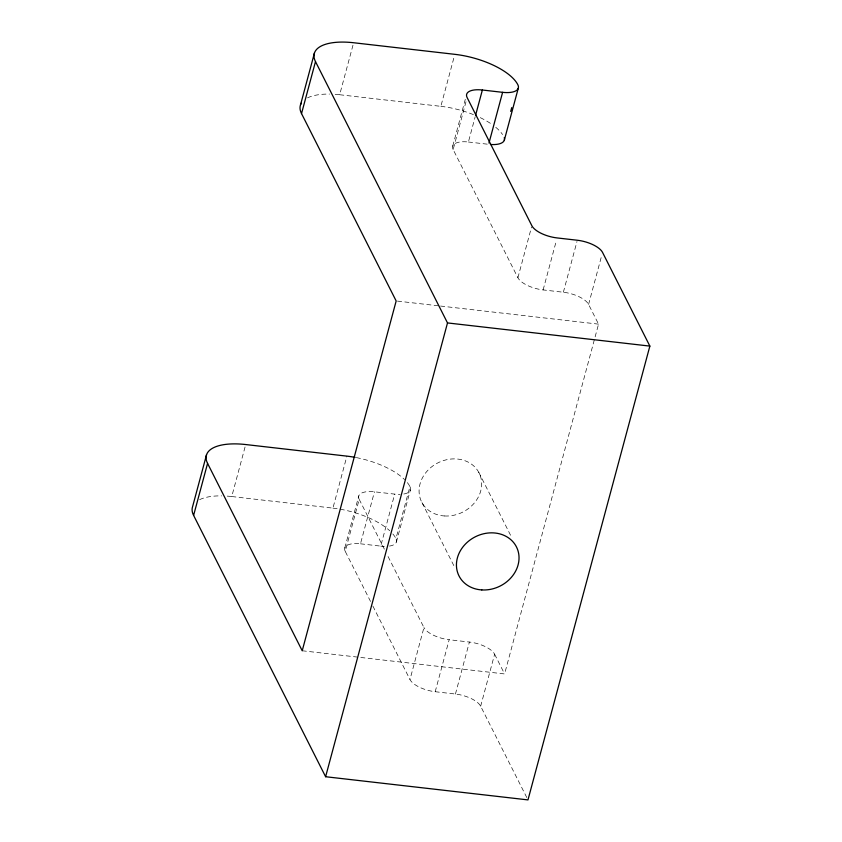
<?xml version="1.0" encoding="UTF-8"?>
<svg xmlns="http://www.w3.org/2000/svg" width="842" height="842" viewBox="0 0 842 842"><rect width="100%" height="100%" fill="white"/><g stroke="black" fill="none" stroke-linecap="round" stroke-linejoin="round"><path stroke-width="0.63" stroke-dasharray="4.21 3.16" d="M396.393 542.048L410.359 490.044M227.245 496.117A53.625 21.913 15 0 1 231.75 496.538L245.717 444.544M335.169 94.315A53.625 21.913 15 0 1 339.663 94.736L353.293 44.016M231.75 496.538L332.927 508.126L346.893 456.132M339.663 94.736L440.85 106.334L454.48 55.604M344.81 547.879L358.776 495.885M452.733 146.076L465.373 99.03M370.543 601.462L345.231 551.342L359.197 499.348A21.45 8.767 15 0 1 374.448 491.802L394.688 494.117A21.45 8.767 15 0 0 400.066 494.38M302.215 650.761L504.59 673.947L598.546 324.138L588.579 304.415A21.45 8.767 15 0 0 563.361 292.237L543.122 289.922A21.45 8.767 15 0 1 517.904 277.744L453.154 149.55L466.089 101.356M345.231 551.342A21.45 8.767 15 0 1 360.481 543.806L374.448 491.802M453.154 149.55A21.45 8.767 15 0 1 468.405 142.003L475.214 116.638M360.481 543.806L380.721 546.121L394.688 494.117M389.457 546.079A21.45 8.767 15 0 0 395.972 538.575L409.938 486.581A53.625 21.913 15 0 0 406.833 481.992M526.797 797.553L480.656 706.217A21.45 8.767 15 0 0 455.438 694.04L435.198 691.724A21.45 8.767 15 0 1 409.98 679.547L423.947 627.543L387.446 555.288M517.904 277.744L531.534 227.014M435.198 691.724L449.165 639.72A21.45 8.767 15 0 1 423.947 627.543M543.122 289.922L556.404 240.465M455.438 694.04L469.404 642.046L449.165 639.72M563.361 292.237L576.991 241.507M480.656 706.217L494.622 654.223A21.45 8.767 15 0 0 469.404 642.046M588.579 304.415L601.862 254.958M468.405 142.003L488.644 144.319M397.477 301.11L439.261 305.899M440.566 306.046L598.546 324.138M478.751 472.278L511.957 538.017M422.01 502.632L454.627 567.203M494.622 654.223L504.59 673.947M359.197 499.348L385.099 550.626M372.901 606.124L409.98 679.547M332.927 508.126A53.625 21.913 15 0 1 389.72 530.744M392.867 533.996A53.625 21.913 15 0 1 395.972 538.575M199.617 499.664A53.625 21.913 15 0 1 221.614 495.875M440.85 106.334A53.625 21.913 15 0 1 473.562 114.68M480.277 117.648A53.625 21.913 15 0 1 491.644 124.184M495.759 127.3A53.625 21.913 15 0 1 502.569 134.541M307.541 97.861A53.625 21.913 15 0 1 329.538 94.072M356.313 457.595A53.625 21.913 15 0 1 404.56 479.572M409.938 486.581A21.45 8.767 15 0 1 403.423 494.086M384.32 546.374A21.45 8.767 15 0 1 380.721 546.121M444.45 515.967A32.175 27.575 -26.8 0 0 479.951 474.846A32.175 27.575 -26.8 0 0 426.726 471.552A32.175 27.575 -26.8 0 0 444.45 515.967"/><path stroke-width="1.26" d="M504.305 140.246L518.272 88.252M206.543 454.733L192.576 506.726A53.625 21.913 15 0 0 193.607 515.399L325.612 776.724L527.976 799.9L649.866 346.104L602.546 252.421A21.45 8.767 15 0 0 577.328 240.244L557.088 237.928A21.45 8.767 15 0 1 531.87 225.74L467.11 97.546A21.45 8.767 15 0 1 482.371 90.01L502.611 92.325A21.45 8.767 15 0 0 517.862 84.779A53.625 21.913 15 0 0 454.817 54.33L353.629 42.742A53.625 21.913 15 0 0 315.497 61.603L301.531 113.596L396.172 300.962L302.215 650.761L207.574 463.405A53.625 21.913 15 0 1 245.717 444.544L346.893 456.132A53.625 21.913 15 0 1 355.103 457.364M300.499 104.934L314.466 52.93M193.607 515.399L207.574 463.405M475.562 115.375L482.371 90.01M488.981 143.056L502.611 92.325M325.612 776.724L447.502 322.928L315.497 61.603M510.705 111.418L511.736 107.608M447.502 322.928L649.866 346.104M301.531 113.596A53.625 21.913 15 0 1 301.457 102.924M504.263 137.656A21.45 8.767 15 0 1 490.444 144.487M481.813 589.926A32.175 27.575 -26.8 0 0 517.314 548.805A32.175 27.575 -26.8 0 0 464.089 545.511A32.175 27.575 -26.8 0 0 481.813 589.926"/></g></svg>
